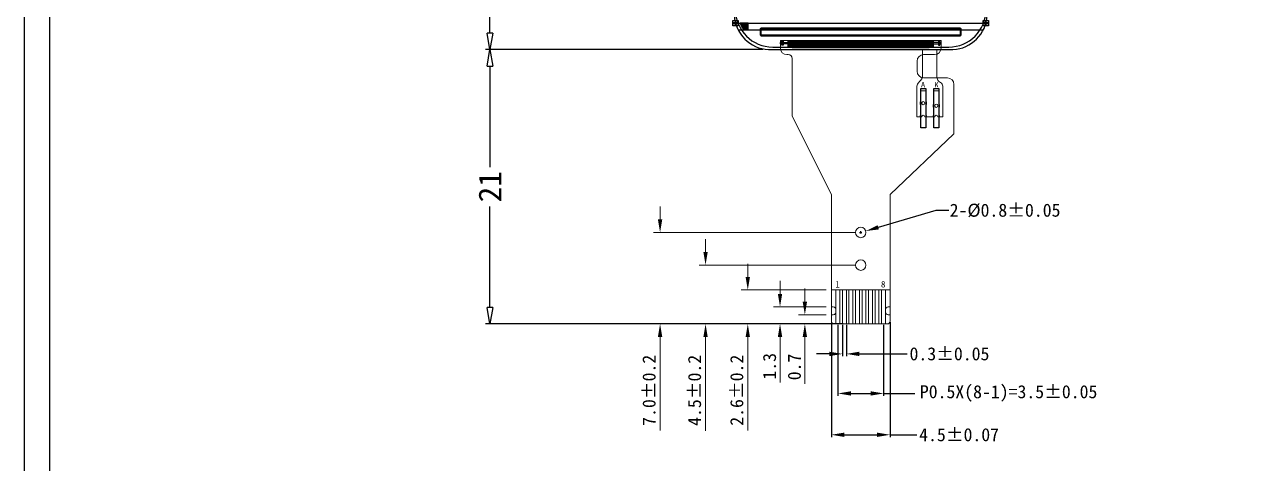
# Model space of a CAD drawing. Header units: millimetres. Extents: x 964 to 1529, y -57 to 99.
# Drawn here: x 1294.9 to 1388, y -2.1 to 31.5 of the extents above; entities that cross this region are included whole.
import ezdxf

# ---------------------------------------------------------------- set-up
doc = ezdxf.new("R2010")
doc.units = ezdxf.units.MM
for name, color, linetype in [('5剖面线层', 2, 'Continuous'), ('B_M.drawing', 7, 'Continuous'), ('DIM', 3, 'Continuous'), ('Frame', 7, 'Continuous'), ('GATE.drawing', 2, 'Continuous'), ('ITO', 3, 'Continuous'), ('ITO.drawing', 6, 'Continuous'), ('L127.drawing', 1, 'Continuous'), ('L34.drawing', 2, 'Continuous'), ('L63', 40, 'Continuous'), ('L9', 4, 'Continuous'), ('LAYOUT.drawing', 1, 'Continuous'), ('OUTLINE.drawing', 3, 'Continuous')]:
    doc.layers.add(name, color=color, linetype=linetype)
doc.layers.add('BLU', color=2, linetype='Continuous', lineweight=5)
doc.styles.get("Standard").update_dxf_attribs({"font": 'SimSun.ttf'})
doc.styles.add('宋体', font='SimSun.ttf')
doc.dimstyles.new('1206', dxfattribs={"dimtxt": 2.5, "dimasz": 1.8, "dimexe": 0.5, "dimexo": 0.625, "dimtad": 0, "dimzin": 9, "dimdsep": 46, "dimtxsty": 'Standard', "dimcen": 2.5, "dimazin": 0, "dimtfac": 1, "dimtmove": 0, "dimatfit": 3, "dimfxl": 1, "dimtolj": 1, "dimarcsym": 0})
doc.dimstyles.get("Standard").update_dxf_attribs({"dimtxt": 0.18, "dimasz": 0.18, "dimexe": 0.18, "dimexo": 0.0625, "dimgap": 0.09, "dimtad": 0, "dimtih": 1, "dimtoh": 1, "dimdec": 4, "dimzin": 0, "dimdsep": 46, "dimtxsty": 'Standard', "dimcen": 0.09, "dimadec": 0, "dimazin": 0, "dimtfac": 1, "dimtdec": 4, "dimtofl": 0, "dimtmove": 0, "dimatfit": 3, "dimfxl": 1, "dimtolj": 1, "dimtzin": 0, "dimarcsym": 0})
doc.dimstyles.new('标准', dxfattribs={"dimtxt": 1.8, "dimasz": 1.5, "dimexe": 0.5, "dimexo": 0.4, "dimgap": 0.1, "dimtad": 1, "dimzin": 1, "dimdsep": 46, "dimtxsty": '宋体', "dimblk": 'CLOSEDBLANK', "dimcen": 0.09, "dimclrd": 96, "dimclre": 96, "dimclrt": 3, "dimadec": 0, "dimazin": 0, "dimtfac": 1, "dimtofl": 0, "dimtmove": 0, "dimatfit": 1, "dimldrblk": 'CLOSEDBLANK', "dimfxl": 1, "dimtolj": 1, "dimlwd": 0, "dimlwe": 0, "dimarcsym": 0})

# ---------------------------------------------------------------- blocks, each defined once
blk = doc.blocks.new('_ClosedBlank')
at = {"color": 0, "linetype": 'ByBlock', "lineweight": -2}
for p, q in [((-1, 0.167), (0, 0)), ((-1, 0.167), (-1, -0.167)), ((0, 0), (-1, -0.167))]:
    blk.add_line(p, q, dxfattribs=at)
blk = doc.blocks.new('*D139')
at = {"layer": 'Defpoints', "color": 0, "ltscale": 3, "transparency": 16777216}
for p in [(1351.948, 65.884), (1330.596, 29.602), (1351.948, 29.602)]:
    blk.add_point(p, dxfattribs=at)
at = {"layer": 'DIM', "lineweight": -2, "ltscale": 3, "transparency": 16777216}
for p, q in [((1351.51, 65.884), (1330.246, 65.884)), ((1330.596, 64.624), (1330.596, 54.237)), ((1330.596, 30.862), (1330.596, 41.249)), ((1351.51, 29.602), (1330.246, 29.602))]:
    blk.add_line(p, q, dxfattribs=at)
at = {"layer": 'DIM', "lineweight": -2, "ltscale": 3, "transparency": 16777216, "xscale": 1.26, "yscale": 1.26, "zscale": 1.26}
for p, rotation in [((1330.596, 65.884), 90), ((1330.596, 29.602), 270)]:
    blk.add_blockref('_ClosedBlank', p, dxfattribs=dict(at, rotation=rotation))
at = {"layer": 'DIM', "ltscale": 3, "transparency": 16777216, "insert": (1330.596, 47.743), "char_height": 1.75, "attachment_point": 5, "rotation": 90}
blk.add_mtext('\\A1;36.28%%p0.1', dxfattribs=at)
blk = doc.blocks.new('ic_GC')
at = {"layer": 'B_M.drawing'}
blk.add_lwpolyline([(-7.65, -0.29), (-7.65, 0.29), (7.65, 0.29), (7.65, 0.2855), (7.6455, 0.2855), (7.643, 0.288), (-7.643, 0.288), (-7.648, 0.283), (-7.648, -0.283), (-7.643, -0.288), (7.643, -0.288), (7.648, -0.283), (7.648, 0.283), (7.6455, 0.2855), (7.65, 0.2855), (7.65, -0.29), (-7.65, -0.29)], close=True, dxfattribs=at)
blk = doc.blocks.new('ic_mark_r')
at = {"layer": '5剖面线层'}
h = blk.add_hatch(color=3, dxfattribs=at)
h.dxf.hatch_style = 1
h.paths.add_polyline_path([(0.045, 0.02495), (0.045, 0.00505), (0.015, 0.00505), (0.015, -0.02495), (-0.015, -0.02495), (-0.015, 0.00505), (-0.045, 0.00505), (-0.045, 0.02495)])
h.paths.add_polyline_path([(0.025, -0.02495), (0.045, -0.02495), (0.045, -0.00495), (0.025, -0.00495)])
at = {"layer": 'OUTLINE.drawing'}
for points in [[(0.045, 0.02495), (0.045, 0.00505), (0.015, 0.00505), (0.015, -0.02495), (-0.015, -0.02495), (-0.015, 0.00505), (-0.045, 0.00505), (-0.045, 0.02495), (0.045, 0.02495)], [(0.025, -0.02495), (0.045, -0.02495), (0.045, -0.00495), (0.025, -0.00495), (0.025, -0.02495)]]:
    blk.add_lwpolyline(points, close=True, dxfattribs=at)
blk = doc.blocks.new('ic_89v3_spec_out_line')
at = {"layer": 'L127.drawing'}
blk.add_lwpolyline([(-7.6775, -0.2565), (7.6775, -0.2565), (7.6775, 0.2565), (-7.6775, 0.2565), (-7.6775, -0.2565)], close=True, dxfattribs=at)
blk.add_lwpolyline([(-7.6775, -0.2565), (7.6775, -0.2565), (7.6775, 0.2565), (-7.6775, 0.2565), (-7.6775, -0.2565)], close=True, dxfattribs=at)
blk.add_lwpolyline([(-7.6775, -0.2565), (7.6775, -0.2565), (7.6775, 0.2565), (-7.6775, 0.2565), (-7.6775, -0.2565)], close=True, dxfattribs=at)
blk = doc.blocks.new('ALIGN_R')
at = {"layer": 'L34.drawing'}
for points in [[(0.045, 0.0199), (0.045, 0), (0.015, 0), (0.015, -0.03), (-0.015, -0.03), (-0.015, 0), (-0.045, 0), (-0.045, 0.0199), (0.045, 0.0199)], [(0.025, -0.03), (0.045, -0.03), (0.045, -0.01), (0.025, -0.01), (0.025, -0.03)]]:
    blk.add_lwpolyline(points, close=True, dxfattribs=at)
blk = doc.blocks.new('ic_89v3_spec_pad_location')
for name, p in [('ic_89v3_spec_out_line', (0, 0)), ('ALIGN_R', (7.48, 0.2265))]:
    blk.add_blockref(name, p)
blk = doc.blocks.new('ic_all')
at = {"xscale": -1}
for name, p in [('ic_89v3_spec_pad_location', (-0.71194, -0.08795)), ('ic_GC', (-0.71194, -0.08845)), ('ic_mark_r', (-8.19194, 0.1335))]:
    blk.add_blockref(name, p, dxfattribs=at)
blk.add_blockref('ic_mark_r', (6.76806, 0.1335))
blk = doc.blocks.new('ALIGN_CF_PANEL')
at = {"layer": 'L63'}
blk.add_lwpolyline([(-0.2, -0.2), (-0.2, 0.2), (0.2, 0.2), (0.2, -0.2), (-0.2, -0.2)], close=True, dxfattribs=at)
at = {"layer": 'L9'}
for points in [[(-0.2, 0.02), (-0.2, 0.2), (-0.02, 0.2), (-0.02, 0.02), (-0.2, 0.02)], [(0.02, 0.02), (0.02, 0.2), (0.2, 0.2), (0.2, 0.02), (0.02, 0.02)], [(-0.2, -0.2), (-0.2, -0.02), (-0.02, -0.02), (-0.02, -0.2), (-0.2, -0.2)], [(0.02, -0.2), (0.02, -0.02), (0.2, -0.02), (0.2, -0.2), (0.02, -0.2)]]:
    blk.add_lwpolyline(points, close=True, dxfattribs=at)
blk = doc.blocks.new('45yywersdf')
at = {"layer": '5剖面线层'}
h = blk.add_hatch(color=2, dxfattribs=at)
h.dxf.hatch_style = 1
h.paths.add_polyline_path([(1837.378, -2727.35), (1837.381, -2727.355), (1837.384, -2727.363), (1837.387, -2727.371), (1837.39, -2727.378), (1837.393, -2727.386), (1837.397, -2727.393), (1837.4, -2727.401), (1837.403, -2727.409), (1837.407, -2727.416), (1837.41, -2727.424), (1837.413, -2727.431), (1837.417, -2727.439), (1837.42, -2727.446), (1837.424, -2727.454), (1837.427, -2727.462), (1837.431, -2727.469), (1837.434, -2727.477), (1837.438, -2727.484), (1837.441, -2727.491), (1837.445, -2727.499), (1837.448, -2727.506), (1837.452, -2727.514), (1837.456, -2727.521), (1837.463, -2727.536), (1837.467, -2727.544), (1837.47, -2727.551), (1837.474, -2727.558), (1837.478, -2727.566), (1837.482, -2727.573), (1837.486, -2727.58), (1837.489, -2727.588), (1837.493, -2727.595), (1837.497, -2727.602), (1837.501, -2727.61), (1837.505, -2727.617), (1837.509, -2727.624), (1837.513, -2727.632), (1837.517, -2727.639), (1837.521, -2727.646), (1837.525, -2727.653), (1837.529, -2727.66), (1837.533, -2727.668), (1837.537, -2727.675), (1837.541, -2727.682), (1837.546, -2727.689), (1837.55, -2727.696), (1837.554, -2727.703), (1837.558, -2727.711), (1837.562, -2727.718), (1837.567, -2727.725), (1837.571, -2727.732), (1837.575, -2727.739), (1837.58, -2727.746), (1837.584, -2727.753), (1837.588, -2727.76), (1837.593, -2727.767), (1837.597, -2727.774), (1837.602, -2727.781), (1837.606, -2727.788), (1837.611, -2727.795), (1837.615, -2727.802), (1837.62, -2727.809), (1837.624, -2727.816), (1837.629, -2727.823), (1837.633, -2727.83), (1837.638, -2727.837), (1837.643, -2727.843), (1837.647, -2727.85), (1837.995, -2727.85), (1837.995, -2727.35)])
at = {"layer": 'GATE.drawing', "color": 2}
blk.add_lwpolyline([(1837.378, -2727.35), (1837.381, -2727.355), (1837.384, -2727.363), (1837.387, -2727.371), (1837.39, -2727.378), (1837.393, -2727.386), (1837.397, -2727.393), (1837.4, -2727.401), (1837.403, -2727.409), (1837.407, -2727.416), (1837.41, -2727.424), (1837.413, -2727.431), (1837.417, -2727.439), (1837.42, -2727.446), (1837.424, -2727.454), (1837.427, -2727.462), (1837.431, -2727.469), (1837.434, -2727.477), (1837.438, -2727.484), (1837.441, -2727.491), (1837.445, -2727.499), (1837.448, -2727.506), (1837.452, -2727.514), (1837.456, -2727.521), (1837.463, -2727.536), (1837.467, -2727.544), (1837.47, -2727.551), (1837.474, -2727.558), (1837.478, -2727.566), (1837.482, -2727.573), (1837.486, -2727.58), (1837.489, -2727.588), (1837.493, -2727.595), (1837.497, -2727.602), (1837.501, -2727.61), (1837.505, -2727.617), (1837.509, -2727.624), (1837.513, -2727.632), (1837.517, -2727.639), (1837.521, -2727.646), (1837.525, -2727.653), (1837.529, -2727.66), (1837.533, -2727.668), (1837.537, -2727.675), (1837.541, -2727.682), (1837.546, -2727.689), (1837.55, -2727.696), (1837.554, -2727.703), (1837.558, -2727.711), (1837.562, -2727.718), (1837.567, -2727.725), (1837.571, -2727.732), (1837.575, -2727.739), (1837.58, -2727.746), (1837.584, -2727.753), (1837.588, -2727.76), (1837.593, -2727.767), (1837.597, -2727.774), (1837.602, -2727.781), (1837.606, -2727.788), (1837.611, -2727.795), (1837.615, -2727.802), (1837.62, -2727.809), (1837.624, -2727.816), (1837.629, -2727.823), (1837.633, -2727.83), (1837.638, -2727.837), (1837.643, -2727.843), (1837.647, -2727.85), (1837.995, -2727.85), (1837.995, -2727.35), (1837.378, -2727.35)], close=True, dxfattribs=at)
at = {"layer": 'ITO.drawing', "color": 2}
blk.add_lwpolyline([(1837.898, -2727.35), (1837.38, -2727.352), (1837.378, -2727.35), (1837.381, -2727.355), (1837.384, -2727.363), (1837.387, -2727.371), (1837.39, -2727.378), (1837.393, -2727.386), (1837.397, -2727.393), (1837.4, -2727.401), (1837.403, -2727.409), (1837.407, -2727.416), (1837.41, -2727.424), (1837.413, -2727.431), (1837.417, -2727.439), (1837.42, -2727.446), (1837.424, -2727.454), (1837.427, -2727.462), (1837.431, -2727.469), (1837.434, -2727.477), (1837.438, -2727.484), (1837.441, -2727.491), (1837.445, -2727.499), (1837.448, -2727.506), (1837.452, -2727.514), (1837.456, -2727.521), (1837.463, -2727.536), (1837.467, -2727.544), (1837.47, -2727.551), (1837.474, -2727.558), (1837.478, -2727.566), (1837.482, -2727.573), (1837.486, -2727.58), (1837.489, -2727.588), (1837.493, -2727.595), (1837.497, -2727.602), (1837.501, -2727.61), (1837.505, -2727.617), (1837.509, -2727.624), (1837.513, -2727.632), (1837.517, -2727.639), (1837.521, -2727.646), (1837.525, -2727.653), (1837.529, -2727.66), (1837.533, -2727.668), (1837.537, -2727.675), (1837.541, -2727.682), (1837.546, -2727.689), (1837.55, -2727.696), (1837.554, -2727.703), (1837.558, -2727.711), (1837.562, -2727.718), (1837.567, -2727.725), (1837.571, -2727.732), (1837.575, -2727.739), (1837.58, -2727.746), (1837.584, -2727.753), (1837.588, -2727.76), (1837.593, -2727.767), (1837.597, -2727.774), (1837.602, -2727.781), (1837.606, -2727.788), (1837.611, -2727.795), (1837.615, -2727.802), (1837.62, -2727.809), (1837.624, -2727.816), (1837.629, -2727.823), (1837.633, -2727.83), (1837.638, -2727.837), (1837.643, -2727.843), (1837.647, -2727.85), (1837.995, -2727.85), (1837.995, -2727.35), (1837.898, -2727.35)], close=True, dxfattribs=at)
at = {"layer": 'LAYOUT.drawing', "color": 2}
for p, q in [((1853.368, -2693.198), (1839.878, -2693.198)), ((1853.368, -2693.198), (1839.878, -2693.198)), ((1837.028, -2696.048), (1837.028, -2726.33)), ((1837.028, -2696.048), (1837.028, -2726.33)), ((1856.218, -2726.33), (1856.218, -2696.048)), ((1856.218, -2726.33), (1856.218, -2696.048)), ((1837.217, -2727.35), (1856.029, -2727.35)), ((1839.878, -2729.18), (1853.368, -2729.18))]:
    blk.add_line(p, q, dxfattribs=at)
for centre, start, end in [((1839.878, -2696.048), 90, 180), ((1853.368, -2696.048), 0, 90), ((1839.878, -2726.33), 180, 270), ((1853.368, -2726.33), 270, 0)]:
    blk.add_arc(centre, 2.85, start, end, dxfattribs=at)
at = {"layer": 'OUTLINE.drawing', "color": 2}
for p, q in [((1853.018, -2694.098), (1840.228, -2694.098)), ((1837.928, -2696.398), (1837.928, -2724.15)), ((1855.318, -2724.15), (1855.318, -2696.398)), ((1840.228, -2726.45), (1853.018, -2726.45))]:
    blk.add_line(p, q, dxfattribs=at)
for centre, start, end in [((1840.228, -2696.398), 90, 180), ((1853.018, -2696.398), 0, 90), ((1840.228, -2724.15), 180, 270), ((1853.018, -2724.15), 270, 0)]:
    blk.add_arc(centre, 2.3, start, end, dxfattribs=at)
at = {"color": 2}
for name, p in [('ALIGN_CF_PANEL', (1837.028, -2727.35)), ('ALIGN_CF_PANEL', (1856.218, -2727.35)), ('ic_all', (1847.335, -2727.935))]:
    blk.add_blockref(name, p, dxfattribs=at)
at = {"color": 2, "linetype": 'Continuous', "insert": (1837.568, -2727.452), "char_height": 0.2, "attachment_point": 1}
blk.add_mtext('\\fAcadEref|b0|i0|c134|p0;\\C6;Ag', dxfattribs=at)
blk = doc.blocks.new('*D130')
at = {"color": 7, "lineweight": -2, "transparency": 16777216}
for p, q in [((1357.615, 8.54), (1357.615, 6.124)), ((1357.915, 8.54), (1357.915, 6.124)), ((1356.615, 6.304), (1355.615, 6.304)), ((1358.915, 6.304), (1362.586, 6.304))]:
    blk.add_line(p, q, dxfattribs=at)
at = {"color": 7, "transparency": 16777216}
for points in [[(1356.615, 6.47), (1356.615, 6.137), (1357.615, 6.304)], [(1358.915, 6.47), (1358.915, 6.137), (1357.915, 6.304)]]:
    blk.add_solid(points, dxfattribs=at)
at = {"layer": 'Defpoints', "color": 0, "transparency": 16777216}
for p in [(1357.615, 8.602), (1357.915, 8.602), (1357.915, 6.304)]:
    blk.add_point(p, dxfattribs=at)
at = {"color": 7, "transparency": 16777216, "insert": (1365.816, 6.304), "char_height": 1, "attachment_point": 5, "style": '宋体'}
blk.add_mtext('\\A1;0.3%%P0.05', dxfattribs=at)
blk = doc.blocks.new('*D131')
at = {"color": 7, "lineweight": -2, "transparency": 16777216}
for p, q in [((1357.265, 8.54), (1357.265, 3.096)), ((1360.765, 8.54), (1360.765, 3.096)), ((1358.265, 3.276), (1359.765, 3.276)), ((1360.765, 3.276), (1363.169, 3.276))]:
    blk.add_line(p, q, dxfattribs=at)
at = {"color": 7, "transparency": 16777216}
for points in [[(1358.265, 3.443), (1358.265, 3.109), (1357.265, 3.276)], [(1359.765, 3.443), (1359.765, 3.109), (1360.765, 3.276)]]:
    blk.add_solid(points, dxfattribs=at)
at = {"layer": 'Defpoints', "color": 0, "transparency": 16777216}
for p in [(1357.265, 8.602), (1360.765, 8.602), (1360.765, 3.276)]:
    blk.add_point(p, dxfattribs=at)
at = {"color": 7, "transparency": 16777216, "insert": (1370.349, 3.276), "char_height": 1, "attachment_point": 5, "style": '宋体'}
blk.add_mtext('\\A1;P0.5X(8-1)=3.5%%P0.05', dxfattribs=at)
blk = doc.blocks.new('*D132')
at = {"color": 7, "lineweight": -2, "transparency": 16777216}
for p, q in [((1356.765, 8.74), (1356.765, -0.07)), ((1361.265, 8.74), (1361.265, -0.07)), ((1357.765, 0.11), (1360.265, 0.11)), ((1361.265, 0.11), (1363.315, 0.11))]:
    blk.add_line(p, q, dxfattribs=at)
at = {"color": 7, "transparency": 16777216}
for points in [[(1357.765, 0.277), (1357.765, -0.056), (1356.765, 0.11)], [(1360.265, 0.277), (1360.265, -0.056), (1361.265, 0.11)]]:
    blk.add_solid(points, dxfattribs=at)
at = {"layer": 'Defpoints', "color": 0, "transparency": 16777216}
for p in [(1356.765, 8.802), (1361.265, 8.802), (1356.765, 0.11)]:
    blk.add_point(p, dxfattribs=at)
at = {"color": 7, "transparency": 16777216, "insert": (1366.556, 0.11), "char_height": 1, "attachment_point": 5, "style": '宋体'}
blk.add_mtext('\\A1;4.5%%P0.07', dxfattribs=at)
blk = doc.blocks.new('*D133')
at = {"color": 7, "lineweight": -2, "transparency": 16777216}
for p, q in [((1364.777, 17.287), (1360.359, 15.995)), ((1365.777, 17.287), (1364.777, 17.287))]:
    blk.add_line(p, q, dxfattribs=at)
at = {"color": 0, "lineweight": -2, "transparency": 16777216}
for p, q in [((1358.925, 15.602), (1359.105, 15.602)), ((1359.015, 15.512), (1359.015, 15.692))]:
    blk.add_line(p, q, dxfattribs=at)
at = {"color": 7, "transparency": 16777216}
blk.add_solid([(1360.312, 16.155), (1360.406, 15.835), (1359.399, 15.715)], dxfattribs=at)
at = {"layer": 'Defpoints', "color": 0, "transparency": 16777216}
for p in [(1358.632, 15.49), (1359.399, 15.715)]:
    blk.add_point(p, dxfattribs=at)
at = {"color": 7, "transparency": 16777216, "insert": (1370.077, 17.287), "char_height": 1, "attachment_point": 5, "style": '宋体'}
blk.add_mtext('\\A1;2-%%C0.8%%P0.05', dxfattribs=at)
blk = doc.blocks.new('*D144')
at = {"color": 7, "lineweight": 0, "transparency": 16777216}
for p, q in [((1354.733, 10.302), (1354.733, 11.302)), ((1356.365, 9.302), (1354.233, 9.302)), ((1356.565, 8.602), (1354.233, 8.602)), ((1354.733, 7.602), (1354.733, 4.008))]:
    blk.add_line(p, q, dxfattribs=at)
at = {"color": 7, "transparency": 16777216}
for points in [[(1354.567, 10.302), (1354.9, 10.302), (1354.733, 9.302)], [(1354.567, 7.602), (1354.9, 7.602), (1354.733, 8.602)]]:
    blk.add_solid(points, dxfattribs=at)
at = {"layer": 'Defpoints', "color": 0, "transparency": 16777216}
for p in [(1354.733, 8.602), (1356.765, 9.302), (1356.965, 8.602)]:
    blk.add_point(p, dxfattribs=at)
at = {"color": 7, "transparency": 16777216, "insert": (1353.933, 5.305), "char_height": 1, "attachment_point": 5, "rotation": 90, "style": '宋体'}
blk.add_mtext('\\A1;0.7', dxfattribs=at)
blk = doc.blocks.new('*D134')
at = {"color": 7, "lineweight": 0, "transparency": 16777216}
for p, q in [((1352.83, 10.902), (1352.83, 11.902)), ((1356.365, 9.902), (1352.33, 9.902)), ((1356.565, 8.602), (1352.33, 8.602)), ((1352.83, 7.602), (1352.83, 4.109))]:
    blk.add_line(p, q, dxfattribs=at)
at = {"color": 7, "transparency": 16777216}
for points in [[(1352.663, 10.902), (1352.996, 10.902), (1352.83, 9.902)], [(1352.663, 7.602), (1352.996, 7.602), (1352.83, 8.602)]]:
    blk.add_solid(points, dxfattribs=at)
at = {"layer": 'Defpoints', "color": 0, "transparency": 16777216}
for p in [(1356.765, 9.902), (1352.83, 8.602), (1356.965, 8.602)]:
    blk.add_point(p, dxfattribs=at)
at = {"color": 7, "transparency": 16777216, "insert": (1352.03, 5.355), "char_height": 1, "attachment_point": 5, "rotation": 90, "style": '宋体'}
blk.add_mtext('\\A1;1.3', dxfattribs=at)
blk = doc.blocks.new('*D135')
at = {"color": 7, "lineweight": 0, "transparency": 16777216}
for p, q in [((1347.122, 14.102), (1347.122, 15.102)), ((1358.615, 13.102), (1346.622, 13.102)), ((1356.565, 8.602), (1346.622, 8.602)), ((1347.122, 7.602), (1347.122, 0.421))]:
    blk.add_line(p, q, dxfattribs=at)
at = {"color": 7, "transparency": 16777216}
for points in [[(1346.956, 14.102), (1347.289, 14.102), (1347.122, 13.102)], [(1346.956, 7.602), (1347.289, 7.602), (1347.122, 8.602)]]:
    blk.add_solid(points, dxfattribs=at)
at = {"layer": 'Defpoints', "color": 0, "transparency": 16777216}
for p in [(1359.015, 13.102), (1347.122, 8.602), (1356.965, 8.602)]:
    blk.add_point(p, dxfattribs=at)
at = {"color": 7, "transparency": 16777216, "insert": (1346.283, 3.512), "char_height": 1, "attachment_point": 5, "rotation": 90, "style": '宋体'}
blk.add_mtext('\\A1;4.5%%P0.2', dxfattribs=at)
blk = doc.blocks.new('*D136')
at = {"color": 7, "lineweight": 0, "transparency": 16777216}
for p, q in [((1350.359, 12.202), (1350.359, 13.202)), ((1356.365, 11.202), (1349.859, 11.202)), ((1356.965, 8.602), (1349.859, 8.602)), ((1350.359, 7.602), (1350.359, 0.444))]:
    blk.add_line(p, q, dxfattribs=at)
at = {"color": 7, "transparency": 16777216}
for points in [[(1350.192, 12.202), (1350.525, 12.202), (1350.359, 11.202)], [(1350.192, 7.602), (1350.525, 7.602), (1350.359, 8.602)]]:
    blk.add_solid(points, dxfattribs=at)
at = {"layer": 'Defpoints', "color": 0, "transparency": 16777216}
for p in [(1356.765, 11.202), (1350.359, 8.602), (1357.365, 8.602)]:
    blk.add_point(p, dxfattribs=at)
at = {"color": 7, "transparency": 16777216, "insert": (1349.52, 3.523), "char_height": 1, "attachment_point": 5, "rotation": 90, "style": '宋体'}
blk.add_mtext('\\A1;2.6%%P0.2', dxfattribs=at)
blk = doc.blocks.new('*D137')
at = {"color": 7, "lineweight": 0, "transparency": 16777216}
for p, q in [((1343.636, 16.602), (1343.636, 17.602)), ((1358.615, 15.602), (1343.136, 15.602)), ((1356.565, 8.602), (1343.136, 8.602)), ((1343.636, 7.602), (1343.636, 0.446))]:
    blk.add_line(p, q, dxfattribs=at)
at = {"color": 7, "transparency": 16777216}
for points in [[(1343.47, 16.602), (1343.803, 16.602), (1343.636, 15.602)], [(1343.47, 7.602), (1343.803, 7.602), (1343.636, 8.602)]]:
    blk.add_solid(points, dxfattribs=at)
at = {"layer": 'Defpoints', "color": 0, "transparency": 16777216}
for p in [(1359.015, 15.602), (1343.636, 8.602), (1356.965, 8.602)]:
    blk.add_point(p, dxfattribs=at)
at = {"color": 7, "transparency": 16777216, "insert": (1342.797, 3.517), "char_height": 1, "attachment_point": 5, "rotation": 90, "style": '宋体'}
blk.add_mtext('\\A1;7.0%%P0.2', dxfattribs=at)
blk = doc.blocks.new('*D145')
at = {"layer": 'Defpoints', "color": 0, "ltscale": 3, "transparency": 16777216}
for p in [(1351.948, 29.602), (1330.596, 8.602), (1358.115, 8.602)]:
    blk.add_point(p, dxfattribs=at)
at = {"layer": 'DIM', "lineweight": -2, "ltscale": 3, "transparency": 16777216}
for p, q in [((1351.51, 29.602), (1330.246, 29.602)), ((1330.596, 28.342), (1330.596, 20.601)), ((1330.596, 9.862), (1330.596, 17.604)), ((1357.678, 8.602), (1330.246, 8.602))]:
    blk.add_line(p, q, dxfattribs=at)
at = {"layer": 'DIM', "lineweight": -2, "ltscale": 3, "transparency": 16777216, "xscale": 1.26, "yscale": 1.26, "zscale": 1.26}
for p, rotation in [((1330.596, 29.602), 90), ((1330.596, 8.602), 270)]:
    blk.add_blockref('_ClosedBlank', p, dxfattribs=dict(at, rotation=rotation))
at = {"layer": 'DIM', "ltscale": 3, "transparency": 16777216, "insert": (1330.596, 19.102), "char_height": 1.75, "attachment_point": 5, "rotation": 90}
blk.add_mtext('\\A1;21', dxfattribs=at)

msp = doc.modelspace()

# ---------------------------------------------------------------- linework, layer by layer
at = {"color": 6, "linetype": 'Continuous'}
msp.add_line((1349.61574, 31.13236), (1368.41519, 31.13236), dxfattribs=at)
at = {"color": 7, "linetype": 'Continuous'}
msp.add_line((1364.26547, 29.60236), (1353.76547, 29.60236), dxfattribs=at)
at = {"linetype": 'Continuous'}
for points in [[(1353.45797, 30.30036), (1353.52297, 30.30036), (1353.52297, 29.80236), (1353.45797, 29.80236)], [(1353.58797, 30.30036), (1353.65297, 30.30036), (1353.65297, 29.80236), (1353.58797, 29.80236)], [(1353.71797, 30.30036), (1353.78297, 30.30036), (1353.78297, 29.80236), (1353.71797, 29.80236)], [(1353.84797, 30.30036), (1353.91297, 30.30036), (1353.91297, 29.80236), (1353.84797, 29.80236)], [(1353.97797, 30.30036), (1354.04297, 30.30036), (1354.04297, 29.80236), (1353.97797, 29.80236)], [(1354.10797, 30.30036), (1354.17297, 30.30036), (1354.17297, 29.80236), (1354.10797, 29.80236)], [(1354.23797, 30.30036), (1354.30297, 30.30036), (1354.30297, 29.80236), (1354.23797, 29.80236)], [(1354.36797, 30.30036), (1354.43297, 30.30036), (1354.43297, 29.80236), (1354.36797, 29.80236)], [(1354.49797, 30.30036), (1354.56297, 30.30036), (1354.56297, 29.80236), (1354.49797, 29.80236)], [(1354.62797, 30.30036), (1354.69297, 30.30036), (1354.69297, 29.80236), (1354.62797, 29.80236)], [(1354.75797, 30.30036), (1354.82297, 30.30036), (1354.82297, 29.80236), (1354.75797, 29.80236)], [(1354.88797, 30.30036), (1354.95297, 30.30036), (1354.95297, 29.80236), (1354.88797, 29.80236)], [(1355.01797, 30.30036), (1355.08297, 30.30036), (1355.08297, 29.80236), (1355.01797, 29.80236)], [(1355.14797, 30.30036), (1355.21297, 30.30036), (1355.21297, 29.80236), (1355.14797, 29.80236)], [(1355.27797, 30.30036), (1355.34297, 30.30036), (1355.34297, 29.80236), (1355.27797, 29.80236)], [(1355.40797, 30.30036), (1355.47297, 30.30036), (1355.47297, 29.80236), (1355.40797, 29.80236)], [(1355.53797, 30.30036), (1355.60297, 30.30036), (1355.60297, 29.80236), (1355.53797, 29.80236)], [(1355.66797, 30.30036), (1355.73297, 30.30036), (1355.73297, 29.80236), (1355.66797, 29.80236)], [(1355.79797, 30.30036), (1355.86297, 30.30036), (1355.86297, 29.80236), (1355.79797, 29.80236)], [(1355.92797, 30.30036), (1355.99297, 30.30036), (1355.99297, 29.80236), (1355.92797, 29.80236)], [(1356.05797, 30.30036), (1356.12297, 30.30036), (1356.12297, 29.80236), (1356.05797, 29.80236)], [(1356.18797, 30.30036), (1356.25297, 30.30036), (1356.25297, 29.80236), (1356.18797, 29.80236)], [(1356.31797, 30.30036), (1356.38297, 30.30036), (1356.38297, 29.80236), (1356.31797, 29.80236)], [(1356.44797, 30.30036), (1356.51297, 30.30036), (1356.51297, 29.80236), (1356.44797, 29.80236)], [(1356.57797, 30.30036), (1356.64297, 30.30036), (1356.64297, 29.80236), (1356.57797, 29.80236)], [(1356.70797, 30.30036), (1356.77297, 30.30036), (1356.77297, 29.80236), (1356.70797, 29.80236)], [(1356.83797, 30.30036), (1356.90297, 30.30036), (1356.90297, 29.80236), (1356.83797, 29.80236)], [(1356.96797, 30.30036), (1357.03297, 30.30036), (1357.03297, 29.80236), (1356.96797, 29.80236)], [(1357.09797, 30.30036), (1357.16297, 30.30036), (1357.16297, 29.80236), (1357.09797, 29.80236)], [(1357.22797, 30.30036), (1357.29297, 30.30036), (1357.29297, 29.80236), (1357.22797, 29.80236)], [(1357.35797, 30.30036), (1357.42297, 30.30036), (1357.42297, 29.80236), (1357.35797, 29.80236)], [(1357.48797, 30.30036), (1357.55297, 30.30036), (1357.55297, 29.80236), (1357.48797, 29.80236)], [(1357.61797, 30.30036), (1357.68297, 30.30036), (1357.68297, 29.80236), (1357.61797, 29.80236)], [(1357.74797, 30.30036), (1357.81297, 30.30036), (1357.81297, 29.80236), (1357.74797, 29.80236)], [(1357.87797, 30.30036), (1357.94297, 30.30036), (1357.94297, 29.80236), (1357.87797, 29.80236)], [(1358.00797, 30.30036), (1358.07297, 30.30036), (1358.07297, 29.80236), (1358.00797, 29.80236)], [(1358.13797, 30.30036), (1358.20297, 30.30036), (1358.20297, 29.80236), (1358.13797, 29.80236)], [(1358.26797, 30.30036), (1358.33297, 30.30036), (1358.33297, 29.80236), (1358.26797, 29.80236)], [(1358.39797, 30.30036), (1358.46297, 30.30036), (1358.46297, 29.80236), (1358.39797, 29.80236)], [(1358.52797, 30.30036), (1358.59297, 30.30036), (1358.59297, 29.80236), (1358.52797, 29.80236)], [(1358.65797, 30.30036), (1358.72297, 30.30036), (1358.72297, 29.80236), (1358.65797, 29.80236)], [(1358.78797, 30.30036), (1358.85297, 30.30036), (1358.85297, 29.80236), (1358.78797, 29.80236)], [(1358.91797, 30.30036), (1358.98297, 30.30036), (1358.98297, 29.80236), (1358.91797, 29.80236)], [(1359.04797, 30.30036), (1359.11297, 30.30036), (1359.11297, 29.80236), (1359.04797, 29.80236)], [(1359.17797, 30.30036), (1359.24297, 30.30036), (1359.24297, 29.80236), (1359.17797, 29.80236)], [(1359.30797, 30.30036), (1359.37297, 30.30036), (1359.37297, 29.80236), (1359.30797, 29.80236)], [(1359.43797, 30.30036), (1359.50297, 30.30036), (1359.50297, 29.80236), (1359.43797, 29.80236)], [(1359.56797, 30.30036), (1359.63297, 30.30036), (1359.63297, 29.80236), (1359.56797, 29.80236)], [(1359.69797, 30.30036), (1359.76297, 30.30036), (1359.76297, 29.80236), (1359.69797, 29.80236)], [(1359.82797, 30.30036), (1359.89297, 30.30036), (1359.89297, 29.80236), (1359.82797, 29.80236)], [(1359.95797, 30.30036), (1360.02297, 30.30036), (1360.02297, 29.80236), (1359.95797, 29.80236)], [(1360.08797, 30.30036), (1360.15297, 30.30036), (1360.15297, 29.80236), (1360.08797, 29.80236)], [(1360.21797, 30.30036), (1360.28297, 30.30036), (1360.28297, 29.80236), (1360.21797, 29.80236)], [(1360.34797, 30.30036), (1360.41297, 30.30036), (1360.41297, 29.80236), (1360.34797, 29.80236)], [(1360.47797, 30.30036), (1360.54297, 30.30036), (1360.54297, 29.80236), (1360.47797, 29.80236)], [(1360.60797, 30.30036), (1360.67297, 30.30036), (1360.67297, 29.80236), (1360.60797, 29.80236)], [(1360.73797, 30.30036), (1360.80297, 30.30036), (1360.80297, 29.80236), (1360.73797, 29.80236)], [(1360.86797, 30.30036), (1360.93297, 30.30036), (1360.93297, 29.80236), (1360.86797, 29.80236)], [(1360.99797, 30.30036), (1361.06297, 30.30036), (1361.06297, 29.80236), (1360.99797, 29.80236)], [(1361.12797, 30.30036), (1361.19297, 30.30036), (1361.19297, 29.80236), (1361.12797, 29.80236)], [(1361.25797, 30.30036), (1361.32297, 30.30036), (1361.32297, 29.80236), (1361.25797, 29.80236)], [(1361.38797, 30.30036), (1361.45297, 30.30036), (1361.45297, 29.80236), (1361.38797, 29.80236)], [(1361.51797, 30.30036), (1361.58297, 30.30036), (1361.58297, 29.80236), (1361.51797, 29.80236)], [(1361.64797, 30.30036), (1361.71297, 30.30036), (1361.71297, 29.80236), (1361.64797, 29.80236)], [(1361.77797, 30.30036), (1361.84297, 30.30036), (1361.84297, 29.80236), (1361.77797, 29.80236)], [(1361.90797, 30.30036), (1361.97297, 30.30036), (1361.97297, 29.80236), (1361.90797, 29.80236)], [(1362.03797, 30.30036), (1362.10297, 30.30036), (1362.10297, 29.80236), (1362.03797, 29.80236)], [(1362.16797, 30.30036), (1362.23297, 30.30036), (1362.23297, 29.80236), (1362.16797, 29.80236)], [(1362.29797, 30.30036), (1362.36297, 30.30036), (1362.36297, 29.80236), (1362.29797, 29.80236)], [(1362.42797, 30.30036), (1362.49297, 30.30036), (1362.49297, 29.80236), (1362.42797, 29.80236)], [(1362.55797, 30.30036), (1362.62297, 30.30036), (1362.62297, 29.80236), (1362.55797, 29.80236)], [(1362.68797, 30.30036), (1362.75297, 30.30036), (1362.75297, 29.80236), (1362.68797, 29.80236)], [(1362.81797, 30.30036), (1362.88297, 30.30036), (1362.88297, 29.80236), (1362.81797, 29.80236)], [(1362.94797, 30.30036), (1363.01297, 30.30036), (1363.01297, 29.80236), (1362.94797, 29.80236)], [(1363.07797, 30.30036), (1363.14297, 30.30036), (1363.14297, 29.80236), (1363.07797, 29.80236)], [(1363.20797, 30.30036), (1363.27297, 30.30036), (1363.27297, 29.80236), (1363.20797, 29.80236)], [(1363.33797, 30.30036), (1363.40297, 30.30036), (1363.40297, 29.80236), (1363.33797, 29.80236)], [(1363.46797, 30.30036), (1363.53297, 30.30036), (1363.53297, 29.80236), (1363.46797, 29.80236)], [(1363.59797, 30.30036), (1363.66297, 30.30036), (1363.66297, 29.80236), (1363.59797, 29.80236)], [(1363.72797, 30.30036), (1363.79297, 30.30036), (1363.79297, 29.80236), (1363.72797, 29.80236)], [(1363.85797, 30.30036), (1363.92297, 30.30036), (1363.92297, 29.80236), (1363.85797, 29.80236)], [(1363.98797, 30.30036), (1364.05297, 30.30036), (1364.05297, 29.80236), (1363.98797, 29.80236)], [(1364.11797, 30.30036), (1364.18297, 30.30036), (1364.18297, 29.80236), (1364.11797, 29.80236)], [(1364.24797, 30.30036), (1364.31297, 30.30036), (1364.31297, 29.80236), (1364.24797, 29.80236)], [(1364.37797, 30.30036), (1364.44297, 30.30036), (1364.44297, 29.80236), (1364.37797, 29.80236)], [(1364.50797, 30.30036), (1364.57297, 30.30036), (1364.57297, 29.80236), (1364.50797, 29.80236)], [(1363.60925, 26.62576), (1364.00925, 26.62576), (1364.00925, 23.62576), (1363.60925, 23.62576)], [(1364.60925, 26.62576), (1365.00925, 26.62576), (1365.00925, 23.62576), (1364.60925, 23.62576)]]:
    msp.add_lwpolyline(points, close=True, dxfattribs=at)
at = {"layer": 'BLU', "lineweight": 5}
for p, q in [((1352.85797, 30.30036), (1365.17297, 30.30036)), ((1352.85797, 29.72441), (1352.85797, 30.30036)), ((1365.17297, 29.72441), (1365.17297, 30.30036)), ((1353.35797, 29.22441), (1353.46547, 29.22441)), ((1353.76547, 24.52195), (1353.76547, 28.92441)), ((1363.75942, 27.51073), (1363.75942, 29.60236)), ((1364.67297, 29.22441), (1363.83798, 29.22441)), ((1364.85908, 27.51073), (1364.85908, 29.60236)), ((1363.33798, 28.72441), (1363.33798, 27.94355)), ((1363.42152, 27.04075), (1363.54714, 27.19503)), ((1363.83798, 27.44355), (1365.65967, 27.44355)), ((1365.19698, 27.04075), (1364.97136, 27.19503)), ((1363.30925, 26.72505), (1363.30925, 24.45472)), ((1363.60925, 25.65472), (1363.60925, 26.45472)), ((1363.60925, 26.45472), (1364.00925, 26.45472)), ((1364.00925, 26.45472), (1364.00925, 25.65472)), ((1364.60925, 26.45472), (1365.00925, 26.45472)), ((1364.60925, 25.45472), (1364.60925, 26.45472)), ((1365.00925, 26.45472), (1365.00925, 25.45472)), ((1365.30925, 26.72505), (1365.30925, 24.45472)), ((1366.15967, 23.1537), (1366.15967, 26.94355)), ((1363.60925, 25.35472), (1363.60925, 24.60472)), ((1364.00925, 25.35472), (1364.00925, 24.60472)), ((1364.60925, 24.60472), (1364.60925, 25.15472)), ((1365.00925, 25.15472), (1365.00925, 24.60472)), ((1356.76545, 18.50019), (1353.76547, 24.52195)), ((1363.30925, 24.45472), (1363.68425, 24.45472)), ((1364.93425, 24.45472), (1365.30925, 24.45472)), ((1361.26545, 18.50019), (1366.15967, 23.1537)), ((1356.76545, 18.50019), (1356.76545, 9.90236)), ((1356.76545, 18.50019), (1356.76545, 8.80202)), ((1361.26545, 9.90236), (1361.26545, 18.50019)), ((1361.26545, 8.80236), (1361.26545, 18.50019)), ((1356.76545, 11.20236), (1361.26545, 11.20236)), ((1356.76545, 11.20236), (1361.26545, 11.20236)), ((1357.41545, 11.20236), (1357.11545, 11.20236)), ((1357.11545, 11.20236), (1357.11545, 8.60236)), ((1357.41545, 11.20236), (1357.11545, 11.20236)), ((1357.11545, 11.20236), (1357.11545, 8.60236)), ((1357.41545, 8.60236), (1357.41545, 11.20236)), ((1357.41545, 8.60236), (1357.41545, 11.20236)), ((1360.91545, 11.20236), (1360.61545, 11.20236)), ((1360.61545, 11.20236), (1360.61545, 8.60236)), ((1360.91545, 11.20236), (1360.61545, 11.20236)), ((1360.61545, 11.20236), (1360.61545, 8.60236)), ((1360.91545, 8.60236), (1360.91545, 11.20236)), ((1360.91545, 8.60236), (1360.91545, 11.20236)), ((1356.76545, 9.90236), (1356.91545, 9.90236)), ((1356.76545, 9.90236), (1356.91545, 9.90236)), ((1357.11545, 9.70236), (1357.11545, 9.50236)), ((1357.11545, 9.70236), (1357.11545, 9.50236)), ((1360.91545, 9.50236), (1360.91545, 9.70236)), ((1360.91545, 9.50236), (1360.91545, 9.70236)), ((1361.11545, 9.90236), (1361.26545, 9.90236)), ((1361.11545, 9.90236), (1361.26545, 9.90236)), ((1356.91545, 9.30236), (1356.76545, 9.30236)), ((1356.76545, 9.30236), (1356.76545, 8.80236)), ((1356.91545, 9.30236), (1356.76545, 9.30236)), ((1356.76545, 9.30236), (1356.76545, 8.80236)), ((1356.96545, 8.60236), (1357.41545, 8.60236)), ((1356.96545, 8.60236), (1357.41545, 8.60236)), ((1360.61545, 8.60236), (1357.41545, 8.60236)), ((1360.61545, 8.60236), (1357.41545, 8.60236)), ((1360.61545, 8.60236), (1361.06545, 8.60236)), ((1360.61545, 8.60236), (1361.06545, 8.60236)), ((1361.26545, 9.30236), (1361.11545, 9.30236)), ((1361.26545, 9.30236), (1361.11545, 9.30236)), ((1361.26545, 8.80236), (1361.26545, 9.30236)), ((1361.26545, 8.80236), (1361.26545, 9.30236))]:
    msp.add_line(p, q, dxfattribs=at)
at = {"layer": 'BLU', "lineweight": 5, "ltscale": 2}
msp.add_lwpolyline([(1364.68425, 24.45472), (1363.93425, 24.45472)], dxfattribs=at)
at = {"layer": 'BLU', "lineweight": 5}
for points in [[(1357.61545, 11.20236), (1357.61545, 8.60236), (1357.91545, 8.60236), (1357.91545, 11.20236)], [(1357.61545, 11.20236), (1357.61545, 8.60236), (1357.91545, 8.60236), (1357.91545, 11.20236)], [(1358.11545, 11.20236), (1358.11545, 8.60236), (1358.41545, 8.60236), (1358.41545, 11.20236)], [(1358.11545, 11.20236), (1358.11545, 8.60236), (1358.41545, 8.60236), (1358.41545, 11.20236)], [(1358.61545, 11.20236), (1358.61545, 8.60236), (1358.91545, 8.60236), (1358.91545, 11.20236)], [(1358.61545, 11.20236), (1358.61545, 8.60236), (1358.91545, 8.60236), (1358.91545, 11.20236)], [(1359.11545, 11.20236), (1359.11545, 8.60236), (1359.41545, 8.60236), (1359.41545, 11.20236)], [(1359.11545, 11.20236), (1359.11545, 8.60236), (1359.41545, 8.60236), (1359.41545, 11.20236)], [(1359.61545, 11.20236), (1359.61545, 8.60236), (1359.91545, 8.60236), (1359.91545, 11.20236)], [(1359.61545, 11.20236), (1359.61545, 8.60236), (1359.91545, 8.60236), (1359.91545, 11.20236)], [(1360.11545, 11.20236), (1360.11545, 8.60236), (1360.41545, 8.60236), (1360.41545, 11.20236)], [(1360.11545, 11.20236), (1360.11545, 8.60236), (1360.41545, 8.60236), (1360.41545, 11.20236)]]:
    msp.add_lwpolyline(points, close=True, dxfattribs=at)
for centre, radius in [((1363.80925, 25.50472), 0.125), ((1364.80925, 25.30472), 0.125), ((1359.01545, 15.60236), 0.4), ((1359.01545, 15.60236), 0.4), ((1359.01545, 13.10236), 0.4), ((1359.01545, 13.10236), 0.4)]:
    msp.add_circle(centre, radius, dxfattribs=at)
for centre, radius, start, end in [((1353.35797, 29.72441), 0.5, 180, 270), ((1353.46547, 28.92441), 0.3, 0, 90), ((1363.83798, 28.72441), 0.5, 90, 180), ((1364.67297, 29.72441), 0.5, 270, 360), ((1363.83798, 27.94355), 0.5, 180, 270), ((1363.80925, 26.72505), 0.5, 140.8461139, 180), ((1363.14586, 27.69406), 0.64036, 308.8034214, 343.3640439), ((1365.35908, 27.51073), 0.5, 180, 219.1538861), ((1364.80925, 26.72505), 0.5, 0, 39.1538861), ((1365.65967, 26.94355), 0.5, 0, 90), ((1363.80925, 25.50472), 0.25, 143.1301024, 216.8698976), ((1363.80925, 25.50472), 0.25, 323.1301024, 36.8698976), ((1364.80925, 25.30472), 0.25, 143.1301024, 216.8698976), ((1364.80925, 25.30472), 0.25, 323.1301024, 36.8698976), ((1363.80925, 24.45472), 0.25, 143.1301024, 180), ((1363.80925, 24.45472), 0.125, 0, 180), ((1363.80925, 24.45472), 0.25, 0, 36.8698976), ((1364.80925, 24.45472), 0.25, 143.1301024, 180), ((1364.80925, 24.45472), 0.125, 0, 180), ((1364.80925, 24.45472), 0.25, 0, 36.8698976), ((1356.91545, 9.70236), 0.2, 0, 90), ((1356.91545, 9.70236), 0.2, 0, 90), ((1356.91545, 9.50236), 0.2, 270, 0), ((1356.91545, 9.50236), 0.2, 270, 0), ((1361.11545, 9.70236), 0.2, 90, 180), ((1361.11545, 9.70236), 0.2, 90, 180), ((1361.11545, 9.50236), 0.2, 180, 270), ((1361.11545, 9.50236), 0.2, 180, 270), ((1356.96545, 8.80236), 0.2, 180, 270), ((1356.96545, 8.80236), 0.2, 180, 270), ((1361.06545, 8.80236), 0.2, 270, 0), ((1361.06545, 8.80236), 0.2, 270, 0)]:
    msp.add_arc(centre, radius, start, end, dxfattribs=at)
at = {"layer": 'Frame', "color": 7}
for points in [[(1528.57509, 98.57243), (1294.90747, 98.57243), (1294.90747, -57.20599), (1528.57509, -57.20599)], [(1526.62786, -55.25876), (1296.8547, -55.25876), (1296.8547, 96.6252), (1526.62786, 96.6252)]]:
    msp.add_lwpolyline(points, close=True, dxfattribs=at)
at = {"layer": 'ITO'}
for points in [[(1352.85797, 30.15036), (1353.45797, 30.15036), (1353.45797, 30.05036), (1352.85797, 30.05036)], [(1352.95797, 30.25036), (1353.05797, 30.25036), (1353.05797, 29.95036), (1352.95797, 29.95036)], [(1353.45797, 30.30036), (1353.52297, 30.30036), (1353.52297, 29.90036), (1353.45797, 29.90036)], [(1353.58797, 30.30036), (1353.65297, 30.30036), (1353.65297, 29.90036), (1353.58797, 29.90036)], [(1353.71797, 30.30036), (1353.78297, 30.30036), (1353.78297, 29.90036), (1353.71797, 29.90036)], [(1353.84797, 30.30036), (1353.91297, 30.30036), (1353.91297, 29.90036), (1353.84797, 29.90036)], [(1353.97797, 30.30036), (1354.04297, 30.30036), (1354.04297, 29.90036), (1353.97797, 29.90036)], [(1354.10797, 30.30036), (1354.17297, 30.30036), (1354.17297, 29.90036), (1354.10797, 29.90036)], [(1354.23797, 30.30036), (1354.30297, 30.30036), (1354.30297, 29.90036), (1354.23797, 29.90036)], [(1354.36797, 30.30036), (1354.43297, 30.30036), (1354.43297, 29.90036), (1354.36797, 29.90036)], [(1354.49797, 30.30036), (1354.56297, 30.30036), (1354.56297, 29.90036), (1354.49797, 29.90036)], [(1354.62797, 30.30036), (1354.69297, 30.30036), (1354.69297, 29.90036), (1354.62797, 29.90036)], [(1354.75797, 30.30036), (1354.82297, 30.30036), (1354.82297, 29.90036), (1354.75797, 29.90036)], [(1354.88797, 30.30036), (1354.95297, 30.30036), (1354.95297, 29.90036), (1354.88797, 29.90036)], [(1355.01797, 30.30036), (1355.08297, 30.30036), (1355.08297, 29.90036), (1355.01797, 29.90036)], [(1355.14797, 30.30036), (1355.21297, 30.30036), (1355.21297, 29.90036), (1355.14797, 29.90036)], [(1355.27797, 30.30036), (1355.34297, 30.30036), (1355.34297, 29.90036), (1355.27797, 29.90036)], [(1355.40797, 30.30036), (1355.47297, 30.30036), (1355.47297, 29.90036), (1355.40797, 29.90036)], [(1355.53797, 30.30036), (1355.60297, 30.30036), (1355.60297, 29.90036), (1355.53797, 29.90036)], [(1355.66797, 30.30036), (1355.73297, 30.30036), (1355.73297, 29.90036), (1355.66797, 29.90036)], [(1355.79797, 30.30036), (1355.86297, 30.30036), (1355.86297, 29.90036), (1355.79797, 29.90036)], [(1355.92797, 30.30036), (1355.99297, 30.30036), (1355.99297, 29.90036), (1355.92797, 29.90036)], [(1356.05797, 30.30036), (1356.12297, 30.30036), (1356.12297, 29.90036), (1356.05797, 29.90036)], [(1356.18797, 30.30036), (1356.25297, 30.30036), (1356.25297, 29.90036), (1356.18797, 29.90036)], [(1356.31797, 30.30036), (1356.38297, 30.30036), (1356.38297, 29.90036), (1356.31797, 29.90036)], [(1356.44797, 30.30036), (1356.51297, 30.30036), (1356.51297, 29.90036), (1356.44797, 29.90036)], [(1356.57797, 30.30036), (1356.64297, 30.30036), (1356.64297, 29.90036), (1356.57797, 29.90036)], [(1356.70797, 30.30036), (1356.77297, 30.30036), (1356.77297, 29.90036), (1356.70797, 29.90036)], [(1356.83797, 30.30036), (1356.90297, 30.30036), (1356.90297, 29.90036), (1356.83797, 29.90036)], [(1356.96797, 30.30036), (1357.03297, 30.30036), (1357.03297, 29.90036), (1356.96797, 29.90036)], [(1357.09797, 30.30036), (1357.16297, 30.30036), (1357.16297, 29.90036), (1357.09797, 29.90036)], [(1357.22797, 30.30036), (1357.29297, 30.30036), (1357.29297, 29.90036), (1357.22797, 29.90036)], [(1357.35797, 30.30036), (1357.42297, 30.30036), (1357.42297, 29.90036), (1357.35797, 29.90036)], [(1357.48797, 30.30036), (1357.55297, 30.30036), (1357.55297, 29.90036), (1357.48797, 29.90036)], [(1357.61797, 30.30036), (1357.68297, 30.30036), (1357.68297, 29.90036), (1357.61797, 29.90036)], [(1357.74797, 30.30036), (1357.81297, 30.30036), (1357.81297, 29.90036), (1357.74797, 29.90036)], [(1357.87797, 30.30036), (1357.94297, 30.30036), (1357.94297, 29.90036), (1357.87797, 29.90036)], [(1358.00797, 30.30036), (1358.07297, 30.30036), (1358.07297, 29.90036), (1358.00797, 29.90036)], [(1358.13797, 30.30036), (1358.20297, 30.30036), (1358.20297, 29.90036), (1358.13797, 29.90036)], [(1358.26797, 30.30036), (1358.33297, 30.30036), (1358.33297, 29.90036), (1358.26797, 29.90036)], [(1358.39797, 30.30036), (1358.46297, 30.30036), (1358.46297, 29.90036), (1358.39797, 29.90036)], [(1358.52797, 30.30036), (1358.59297, 30.30036), (1358.59297, 29.90036), (1358.52797, 29.90036)], [(1358.65797, 30.30036), (1358.72297, 30.30036), (1358.72297, 29.90036), (1358.65797, 29.90036)], [(1358.78797, 30.30036), (1358.85297, 30.30036), (1358.85297, 29.90036), (1358.78797, 29.90036)], [(1358.91797, 30.30036), (1358.98297, 30.30036), (1358.98297, 29.90036), (1358.91797, 29.90036)], [(1359.04797, 30.30036), (1359.11297, 30.30036), (1359.11297, 29.90036), (1359.04797, 29.90036)], [(1359.17797, 30.30036), (1359.24297, 30.30036), (1359.24297, 29.90036), (1359.17797, 29.90036)], [(1359.30797, 30.30036), (1359.37297, 30.30036), (1359.37297, 29.90036), (1359.30797, 29.90036)], [(1359.43797, 30.30036), (1359.50297, 30.30036), (1359.50297, 29.90036), (1359.43797, 29.90036)], [(1359.56797, 30.30036), (1359.63297, 30.30036), (1359.63297, 29.90036), (1359.56797, 29.90036)], [(1359.69797, 30.30036), (1359.76297, 30.30036), (1359.76297, 29.90036), (1359.69797, 29.90036)], [(1359.82797, 30.30036), (1359.89297, 30.30036), (1359.89297, 29.90036), (1359.82797, 29.90036)], [(1359.95797, 30.30036), (1360.02297, 30.30036), (1360.02297, 29.90036), (1359.95797, 29.90036)], [(1360.08797, 30.30036), (1360.15297, 30.30036), (1360.15297, 29.90036), (1360.08797, 29.90036)], [(1360.21797, 30.30036), (1360.28297, 30.30036), (1360.28297, 29.90036), (1360.21797, 29.90036)], [(1360.34797, 30.30036), (1360.41297, 30.30036), (1360.41297, 29.90036), (1360.34797, 29.90036)], [(1360.47797, 30.30036), (1360.54297, 30.30036), (1360.54297, 29.90036), (1360.47797, 29.90036)], [(1360.60797, 30.30036), (1360.67297, 30.30036), (1360.67297, 29.90036), (1360.60797, 29.90036)], [(1360.73797, 30.30036), (1360.80297, 30.30036), (1360.80297, 29.90036), (1360.73797, 29.90036)], [(1360.86797, 30.30036), (1360.93297, 30.30036), (1360.93297, 29.90036), (1360.86797, 29.90036)], [(1360.99797, 30.30036), (1361.06297, 30.30036), (1361.06297, 29.90036), (1360.99797, 29.90036)], [(1361.12797, 30.30036), (1361.19297, 30.30036), (1361.19297, 29.90036), (1361.12797, 29.90036)], [(1361.25797, 30.30036), (1361.32297, 30.30036), (1361.32297, 29.90036), (1361.25797, 29.90036)], [(1361.38797, 30.30036), (1361.45297, 30.30036), (1361.45297, 29.90036), (1361.38797, 29.90036)], [(1361.51797, 30.30036), (1361.58297, 30.30036), (1361.58297, 29.90036), (1361.51797, 29.90036)], [(1361.64797, 30.30036), (1361.71297, 30.30036), (1361.71297, 29.90036), (1361.64797, 29.90036)], [(1361.77797, 30.30036), (1361.84297, 30.30036), (1361.84297, 29.90036), (1361.77797, 29.90036)], [(1361.90797, 30.30036), (1361.97297, 30.30036), (1361.97297, 29.90036), (1361.90797, 29.90036)], [(1362.03797, 30.30036), (1362.10297, 30.30036), (1362.10297, 29.90036), (1362.03797, 29.90036)], [(1362.16797, 30.30036), (1362.23297, 30.30036), (1362.23297, 29.90036), (1362.16797, 29.90036)], [(1362.29797, 30.30036), (1362.36297, 30.30036), (1362.36297, 29.90036), (1362.29797, 29.90036)], [(1362.42797, 30.30036), (1362.49297, 30.30036), (1362.49297, 29.90036), (1362.42797, 29.90036)], [(1362.55797, 30.30036), (1362.62297, 30.30036), (1362.62297, 29.90036), (1362.55797, 29.90036)], [(1362.68797, 30.30036), (1362.75297, 30.30036), (1362.75297, 29.90036), (1362.68797, 29.90036)], [(1362.81797, 30.30036), (1362.88297, 30.30036), (1362.88297, 29.90036), (1362.81797, 29.90036)], [(1362.94797, 30.30036), (1363.01297, 30.30036), (1363.01297, 29.90036), (1362.94797, 29.90036)], [(1363.07797, 30.30036), (1363.14297, 30.30036), (1363.14297, 29.90036), (1363.07797, 29.90036)], [(1363.20797, 30.30036), (1363.27297, 30.30036), (1363.27297, 29.90036), (1363.20797, 29.90036)], [(1363.33797, 30.30036), (1363.40297, 30.30036), (1363.40297, 29.90036), (1363.33797, 29.90036)], [(1363.46797, 30.30036), (1363.53297, 30.30036), (1363.53297, 29.90036), (1363.46797, 29.90036)], [(1363.59797, 30.30036), (1363.66297, 30.30036), (1363.66297, 29.90036), (1363.59797, 29.90036)], [(1363.72797, 30.30036), (1363.79297, 30.30036), (1363.79297, 29.90036), (1363.72797, 29.90036)], [(1363.85797, 30.30036), (1363.92297, 30.30036), (1363.92297, 29.90036), (1363.85797, 29.90036)], [(1363.98797, 30.30036), (1364.05297, 30.30036), (1364.05297, 29.90036), (1363.98797, 29.90036)], [(1364.11797, 30.30036), (1364.18297, 30.30036), (1364.18297, 29.90036), (1364.11797, 29.90036)], [(1364.24797, 30.30036), (1364.31297, 30.30036), (1364.31297, 29.90036), (1364.24797, 29.90036)], [(1364.37797, 30.30036), (1364.44297, 30.30036), (1364.44297, 29.90036), (1364.37797, 29.90036)], [(1364.50797, 30.30036), (1364.57297, 30.30036), (1364.57297, 29.90036), (1364.50797, 29.90036)], [(1365.17297, 30.15036), (1364.57297, 30.15036), (1364.57297, 30.05036), (1365.17297, 30.05036)], [(1365.07297, 30.25036), (1364.97297, 30.25036), (1364.97297, 29.95036), (1365.07297, 29.95036)], [(1365.07297, 30.25036), (1364.97297, 30.25036), (1364.97297, 29.95036), (1365.07297, 29.95036)]]:
    msp.add_lwpolyline(points, close=True, dxfattribs=at)
at = {"layer": 'LAYOUT.drawing'}
msp.add_line((1351.94771, 29.60236), (1366.08322, 29.60236), dxfattribs=at)
for centre, start, end in [((1352.10929, 32.39078), 183.3163825, 266.6836175), ((1365.92164, 32.39078), 273.3163825, 356.6836175)]:
    msp.add_arc(centre, 2.7931, start, end, dxfattribs=at)

# ---------------------------------------------------------------- block references
at = {"linetype": 'Continuous'}
msp.add_blockref('45yywersdf', (-487.60748, 2758.98199), dxfattribs=at)

# ---------------------------------------------------------------- texts
at = {"layer": 'BLU', "color": 7, "lineweight": 5, "style": '宋体'}
for s, p in [('A', (1363.63128, 26.70979)), ('K', (1364.66153, 26.70708))]:
    msp.add_text(s, height=0.4066, dxfattribs=at).set_placement(p)
at = {"layer": 'BLU', "lineweight": 5, "char_height": 0.5, "attachment_point": 2}
for s, insert in [('1', (1357.24075, 11.88736)), ('{\\C7;8}', (1360.73588, 11.88995))]:
    msp.add_mtext(s, dxfattribs=dict(at, insert=insert))

# ---------------------------------------------------------------- dimensions: what is measured, and where the dimension line sits
dim = msp.add_diameter_dim_2p(p1=(1358.63152, 15.49012), p2=(1359.39939, 15.71459), text='2-%%C0.8%%P0.05', dimstyle='Standard', override={"dimtxt": 1, "dimasz": 1, "dimtxsty": '宋体', "dimclrd": 7, "dimclrt": 7})
dim.commit()
dim.dimension.update_dxf_attribs({"geometry": '*D133', "text_midpoint": (1370.07679, 17.28671), "dimtype": 163})
for base, p1, picture, middle in [((1343.63624, 8.60236), (1359.01545, 15.60236), '*D137', (1343.63624, 3.51658)), ((1347.12227, 8.60236), (1359.01545, 13.10236), '*D135', (1347.12227, 3.51185))]:
    dim = msp.add_linear_dim(base=base, p1=p1, p2=(1356.96545, 8.60236), angle=90, text='<>%%P0.2', dimstyle='标准', override={"dimtxt": 1, "dimasz": 1, "dimgap": 0.3, "dimdec": 1, "dimsah": 1, "dimclrd": 7, "dimclre": 7, "dimclrt": 7})
    dim.commit()
    dim.dimension.update_dxf_attribs({"geometry": picture, "text_midpoint": middle, "dimtype": 160})
dim = msp.add_linear_dim(base=(1350.35866, 8.60236), p1=(1356.76545, 11.20236), p2=(1357.36545, 8.60236), angle=90, text='<>%%P0.2', dimstyle='标准', override={"dimtxt": 1, "dimasz": 1, "dimgap": 0.3, "dimdec": 1, "dimsah": 1, "dimclrd": 7, "dimclre": 7, "dimclrt": 7})
dim.commit()
dim.dimension.update_dxf_attribs({"geometry": '*D136', "text_midpoint": (1349.51955, 3.52303)})
for base, p1, picture, middle in [((1352.8296, 8.60236), (1356.76545, 9.90236), '*D134', (1352.0296, 5.35543)), ((1354.73333, 8.60236), (1356.76545, 9.30236), '*D144', (1353.93333, 5.30515))]:
    dim = msp.add_linear_dim(base=base, p1=p1, p2=(1356.96545, 8.60236), angle=90, dimstyle='标准', override={"dimtxt": 1, "dimasz": 1, "dimgap": 0.3, "dimdec": 1, "dimsah": 1, "dimclrd": 7, "dimclre": 7, "dimclrt": 7})
    dim.commit()
    dim.dimension.update_dxf_attribs({"geometry": picture, "text_midpoint": middle})
for base, p1, p2, text, picture, middle in [((1357.91545, 6.30352), (1357.61545, 8.60236), (1357.91545, 8.60236), '0.3%%P0.05', '*D130', (1365.81596, 6.30352)), ((1356.76545, 0.11046), (1361.26545, 8.80236), (1356.76545, 8.80236), '4.5%%P0.07', '*D132', (1366.55568, 0.11046)), ((1360.76545, 3.27605), (1357.26545, 8.60236), (1360.76545, 8.60236), 'P0.5X(8-1)=3.5%%P0.05', '*D131', (1370.34879, 3.27605))]:
    dim = msp.add_linear_dim(base=base, p1=p1, p2=p2, text=text, dimstyle='Standard', override={"dimtxt": 1, "dimasz": 1, "dimtxsty": '宋体', "dimclrd": 7, "dimclre": 7, "dimclrt": 7})
    dim.commit()
    dim.dimension.update_dxf_attribs({"geometry": picture, "text_midpoint": middle, "dimtype": 160})
at = {"layer": 'DIM', "color": 0, "ltscale": 3}
dim = msp.add_linear_dim(base=(1330.59628, 29.60236), p1=(1351.94771, 65.88436), p2=(1351.94771, 29.60236), angle=90, text='<>%%p0.1', dimstyle='1206', override={"dimscale": 0.7, "dimblk": 'ClosedBlank', "dimclrd": 256, "dimclre": 256, "dimclrt": 256}, dxfattribs=at)
dim.commit()
dim.dimension.update_dxf_attribs({"geometry": '*D139', "text_midpoint": (1330.59628, 47.74336), "dimtype": 160})
dim = msp.add_linear_dim(base=(1330.59628, 8.60236), p1=(1351.94771, 29.60236), p2=(1358.11545, 8.60236), angle=90, dimstyle='1206', override={"dimscale": 0.7, "dimblk": 'ClosedBlank', "dimclrd": 256, "dimclre": 256, "dimclrt": 256}, dxfattribs=at)
dim.commit()
dim.dimension.update_dxf_attribs({"geometry": '*D145', "text_midpoint": (1330.59628, 19.10236)})

doc.saveas('drawing.dxf')
